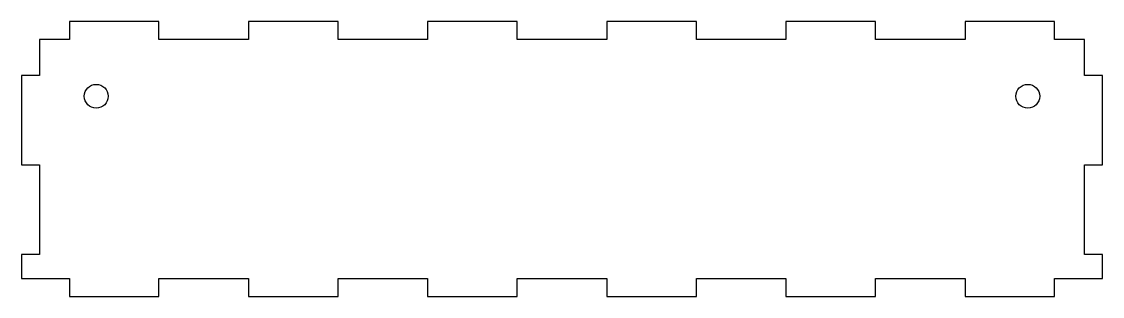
# Model space of a CAD drawing. Header units: millimetres. Extents: x -90 to 90, y -23 to 23.
import ezdxf

# ---------------------------------------------------------------- set-up
doc = ezdxf.new("R2010")
doc.units = ezdxf.units.MM

msp = doc.modelspace()

# ---------------------------------------------------------------- linework, layer by layer
msp.add_lwpolyline([(-87.5, 14), (-90.5, 14), (-90.5, -1), (-87.5, -1), (-87.5, -16), (-90.5, -16), (-90.5, -20), (-82.5, -20), (-82.5, -23), (-67.5, -23), (-67.5, -20), (-52.5, -20), (-52.5, -23), (-37.5, -23), (-37.5, -20), (-22.5, -20), (-22.5, -23), (-7.5, -23), (-7.5, -20), (7.5, -20), (7.5, -23), (22.5, -23), (22.5, -20), (37.5, -20), (37.5, -23), (52.5, -23), (52.5, -20), (67.5, -20), (67.5, -23), (82.5, -23), (82.5, -20), (90.5, -20), (90.5, -16), (87.5, -16), (87.5, -1), (90.5, -1), (90.5, 14), (87.5, 14), (87.5, 20), (82.5, 20), (82.5, 23), (67.5, 23), (67.5, 20), (52.5, 20), (52.5, 23), (37.5, 23), (37.5, 20), (22.5, 20), (22.5, 23), (7.5, 23), (7.5, 20), (-7.5, 20), (-7.5, 23), (-22.5, 23), (-22.5, 20), (-37.5, 20), (-37.5, 23), (-52.5, 23), (-52.5, 20), (-67.5, 20), (-67.5, 23), (-82.5, 23), (-82.5, 20), (-87.5, 20)], close=True)
for centre in [(-78, 10.5), (78, 10.5)]:
    msp.add_circle(centre, 2)

doc.saveas('drawing.dxf')
